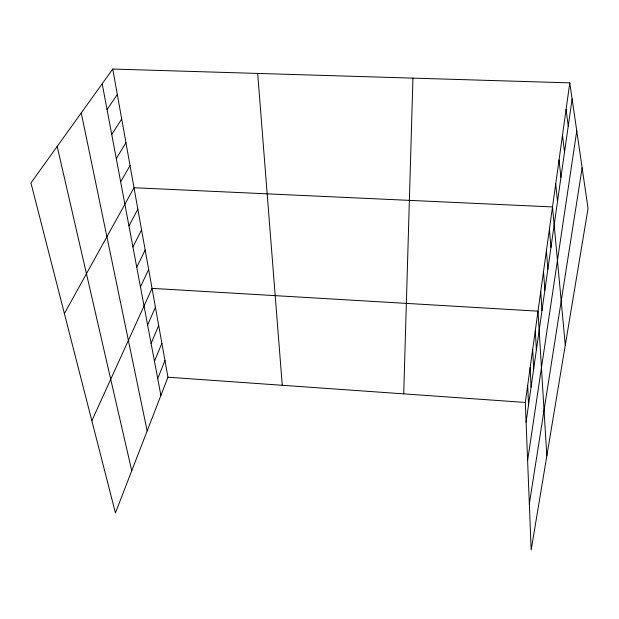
<?xml version="1.0" encoding="UTF-8"?>
<svg xmlns="http://www.w3.org/2000/svg" width="619" height="619" viewBox="0 0 619 619"><rect width="100%" height="100%" fill="white"/><g stroke="black" fill="none" stroke-linecap="round" stroke-linejoin="round"><path stroke-width="0.93" d="M403.712 393.862L412.95 78.126M569.774 82.869L588.05 208.495L531.164 549.951L525.307 402.451L569.774 82.869L112.759 69.049L30.95 182.945L115.428 512.888L167.95 377.211L112.759 69.049M526.088 422.135L572.111 98.908M527.612 460.575L576.761 130.857M529.33 503.851L582.139 167.857M157.721 378.619L164.956 360.49M154.464 361.287L161.869 343.266M151.098 343.421L158.688 325.524M147.624 324.99L155.415 307.233M91.844 420.796L152.034 288.369L538.004 311.164L546.832 455.901M140.451 286.907L148.653 269.489M136.745 267.238L145.171 250.006M132.923 246.927L141.573 229.912M128.969 225.935L137.851 209.168M64.391 313.57L134.013 187.735L552.512 206.932L565.279 345.178M120.659 181.8L130.052 165.59M116.287 158.58L125.951 142.687M111.753 134.524L121.703 118.995M107.064 109.602L117.316 94.459M167.95 377.211L525.307 402.451M57.18 146.432L131.754 470.711M81.251 112.921L147.152 430.925M102.197 83.766L160.894 395.433M566.068 109.532L568.25 126.044M562.493 135.221L564.528 152.158M559.042 159.988L560.946 177.297M555.723 183.874L557.495 201.531M549.417 229.2L550.964 247.438M257.682 73.437L282.264 385.281M546.415 250.726L547.861 269.211M543.521 271.532L544.867 290.241M540.72 291.673L541.973 310.576M535.303 330.6L536.379 349.836M532.68 349.426L533.679 368.8M530.143 367.655L531.063 387.146M527.69 385.32L528.533 404.919"/></g></svg>
